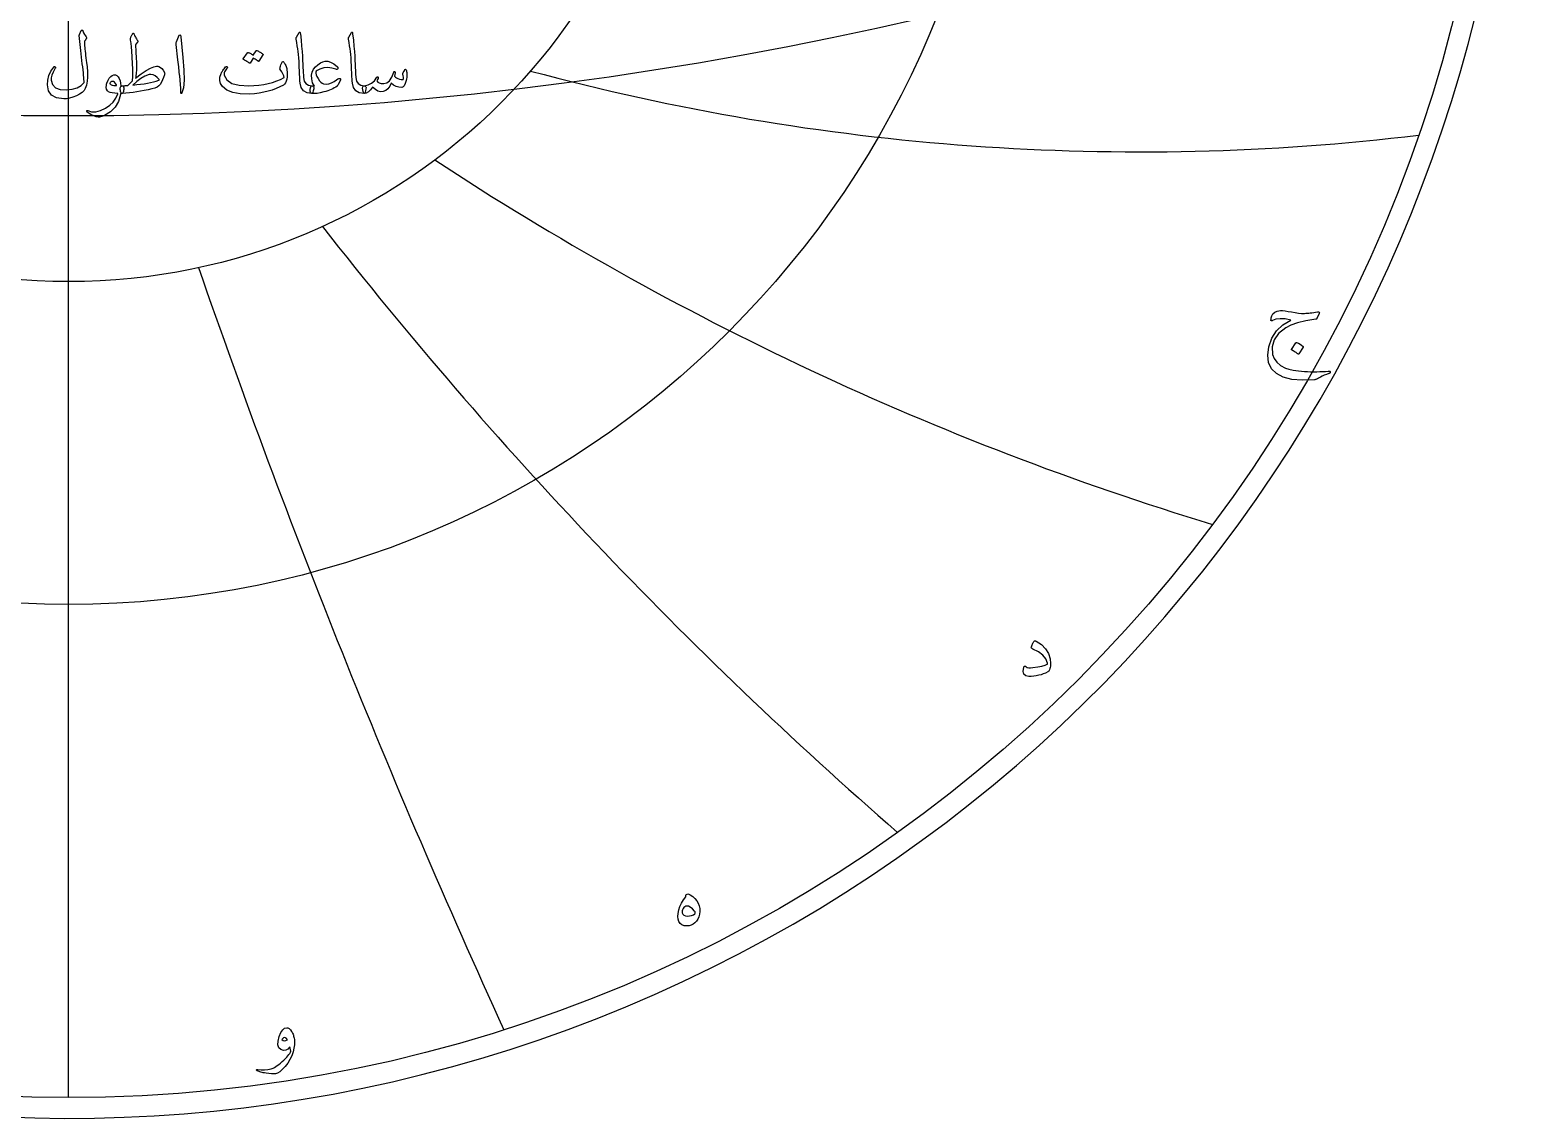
# Model space of a CAD drawing. Header units: millimetres. Extents: x -69 to 69, y -69 to 71.
# Drawn here: x -1.9 to 68.9, y -68.9 to -17.1 of the extents above; entities that cross this region are included whole.
import ezdxf

# ---------------------------------------------------------------- set-up
doc = ezdxf.new("R2010")
doc.units = ezdxf.units.MM
for name, color, linetype in [('CUT_OUTER', 1, 'Continuous'), ('ENGRAVE', 7, 'Continuous'), ('ENGRAVE_FINE', 8, 'Continuous'), ('TEXT', 5, 'Continuous')]:
    doc.layers.add(name, color=color, linetype=linetype)

msp = doc.modelspace()

# ---------------------------------------------------------------- linework, layer by layer
at = {"layer": 'CUT_OUTER'}
msp.add_arc((-0.0002, -0.0002), 68.9324, 142.382592, 87.802872, dxfattribs=at)
at = {"layer": 'ENGRAVE'}
for points in [[(0, -67.95), (0, 67.95)], [(0, -67.95), (0, -29.1157)]]:
    msp.add_lwpolyline(points, dxfattribs=at)
for radius in [67.95, 44.4794, 29.1157]:
    msp.add_circle((0, 0), radius, dxfattribs=at)
for centre, radius, start, end in [((50.9761, 88.2932), 111.2325, 254.890012, 276.848499), ((95.864, 95.864), 142.6822, 236.651368, 253.120233), ((175.7765, 101.4846), 207.7858, 218.017817, 228.99706), ((391.6566, 104.9441), 407.9051, 199.088471, 204.578093)]:
    msp.add_arc(centre, radius, start, end, dxfattribs=at)
at = {"layer": 'ENGRAVE_FINE'}
msp.add_arc((0, 158.3193), 179.5349, 247.925664, 292.074336, dxfattribs=at)
at = {"layer": 'TEXT'}
for points in [[(0.5947, -17.1715), (0.6018, -17.1592), (0.6108, -17.1504), (0.6219, -17.1451), (0.6349, -17.1434), (0.648, -17.1457), (0.659, -17.1524), (0.6681, -17.1637), (0.6751, -17.1796), (0.7125, -17.2717), (0.7525, -17.3514), (0.7949, -17.4184), (0.8399, -17.4729), (0.8532, -17.4925), (0.857, -17.5151), (0.8512, -17.5407), (0.8359, -17.5694), (0.8261, -17.5832), (0.8168, -17.5965), (0.808, -17.6093), (0.7997, -17.6216), (0.7919, -17.6332), (0.7846, -17.6437), (0.7778, -17.6532), (0.7716, -17.6618), (0.761, -17.6774), (0.7535, -17.6959), (0.749, -17.7175), (0.7475, -17.7422), (0.7522, -17.8116), (0.7585, -17.8873), (0.7663, -17.9693), (0.7756, -18.0576), (0.7861, -18.1522), (0.7977, -18.253), (0.8102, -18.3601), (0.8238, -18.4735), (0.839, -18.5867), (0.8524, -18.693), (0.8641, -18.7926), (0.874, -18.8854), (0.8824, -18.9717), (0.8896, -19.0517), (0.8955, -19.1254), (0.9002, -19.1929), (0.9054, -19.3925), (0.8891, -19.5816), (0.8512, -19.7602), (0.7917, -19.9282), (0.7336, -20.027), (0.644, -20.1181), (0.5227, -20.2018), (0.3697, -20.2779), (0.2039, -20.3409), (0.0482, -20.3854), (-0.0974, -20.4112), (-0.2331, -20.4185), (-0.5726, -20.3718), (-0.8158, -20.2437), (-0.9624, -20.0342), (-1.0127, -19.7434), (-0.9951, -19.5266), (-0.9383, -19.3144), (-0.8424, -19.1067), (-0.7073, -18.9035), (-0.697, -18.8917), (-0.6862, -18.8844), (-0.6749, -18.8817), (-0.6631, -18.8834), (-0.6505, -18.8882), (-0.641, -18.8945), (-0.6344, -18.9023), (-0.6309, -18.9116), (-0.6284, -18.9254), (-0.6289, -18.9387), (-0.6324, -18.9515), (-0.6389, -18.9638), (-0.7311, -19.1434), (-0.7947, -19.2963), (-0.8296, -19.4227), (-0.8359, -19.5224), (-0.7688, -19.7371), (-0.6239, -19.8871), (-0.4011, -19.9722), (-0.1005, -19.9925), (0.1705, -19.9632), (0.4009, -19.8951), (0.5905, -19.7883), (0.7394, -19.6429), (0.7363, -19.5727), (0.7309, -19.4907), (0.7232, -19.3969), (0.7133, -19.2913), (0.7009, -19.1736), (0.6857, -19.0437), (0.6677, -18.9014), (0.647, -18.7468), (0.6274, -18.5873), (0.6088, -18.4303), (0.5912, -18.2759), (0.5747, -18.1239), (0.5593, -17.9745), (0.5455, -17.8275), (0.5332, -17.6831), (0.5224, -17.5412), (0.5063, -17.4046), (0.5071, -17.389), (0.5094, -17.3745), (0.5131, -17.3609), (0.5184, -17.3483)], [(3.0461, -17.3162), (3.0556, -17.3059), (3.0641, -17.2991), (3.0717, -17.2958), (3.0782, -17.2961), (3.086, -17.2996), (3.0933, -17.3061), (3.1001, -17.3157), (3.1063, -17.3282), (3.1318, -17.3825), (3.1561, -17.4327), (3.179, -17.4789), (3.2008, -17.5211), (3.2215, -17.5588), (3.2415, -17.5915), (3.2607, -17.6191), (3.2791, -17.6417), (3.2927, -17.6603), (3.2972, -17.6799), (3.2927, -17.7005), (3.2791, -17.7221), (3.1988, -17.8225), (3.1885, -17.8399), (3.1817, -17.8597), (3.1784, -17.882), (3.1787, -17.9069), (3.1917, -18.0965), (3.2028, -18.2636), (3.2118, -18.408), (3.2189, -18.5298), (3.2241, -18.6292), (3.2279, -18.7066), (3.2302, -18.7619), (3.2309, -18.795), (3.23, -18.893), (3.2274, -18.9859), (3.223, -19.0738), (3.2168, -19.1567), (3.2092, -19.2345), (3.2003, -19.3074), (3.1901, -19.3752), (3.1787, -19.438), (3.4517, -19.229), (3.688, -19.0683), (3.8877, -18.9558), (4.0507, -18.8915), (4.1233, -18.8744), (4.1883, -18.8673), (4.2458, -18.8704), (4.2958, -18.8834), (4.3664, -18.9201), (4.4335, -18.9779), (4.497, -19.0567), (4.557, -19.1567), (4.5663, -19.1805), (4.5701, -19.2079), (4.5683, -19.2388), (4.5611, -19.2732), (4.5211, -19.3968), (4.4736, -19.5143), (4.4186, -19.6258), (4.3561, -19.7313), (4.2953, -19.7991), (4.2094, -19.8579), (4.0984, -19.9076), (3.9623, -19.9483), (3.7801, -19.9886), (3.5991, -20.0252), (3.4194, -20.058), (3.241, -20.087), (3.064, -20.112), (2.8888, -20.1327), (2.7154, -20.1491), (2.5437, -20.1613), (2.5244, -20.1558), (2.5066, -20.1392), (2.4902, -20.1116), (2.4754, -20.0729), (2.4624, -20.0254), (2.4553, -19.9795), (2.4543, -19.935), (2.4594, -19.8921), (2.4707, -19.8547), (2.4885, -19.8268), (2.5128, -19.8084), (2.5437, -19.7997), (2.5848, -19.7974), (2.6236, -19.7946), (2.6602, -19.7914), (2.6944, -19.7876), (2.7265, -19.7838), (2.7562, -19.7806), (2.7837, -19.7778), (2.809, -19.7755), (3.034, -19.5585), (3.036, -19.5491), (3.038, -19.5369), (3.04, -19.522), (3.042, -19.5043), (3.0441, -19.4838), (3.0461, -19.4606), (3.0481, -19.4346), (3.0501, -19.4058), (3.0518, -19.3746), (3.0531, -19.341), (3.0538, -19.3052), (3.0541, -19.2672), (3.0541, -19.2271), (3.0541, -19.1853), (3.0541, -19.1417), (3.0541, -19.0964), (3.0536, -19.0452), (3.0521, -18.9839), (3.0496, -18.9126), (3.0461, -18.8312), (3.0415, -18.7403), (3.036, -18.6403), (3.0295, -18.5313), (3.0219, -18.4133), (3.0046, -18.1513), (2.9888, -17.9441), (2.9745, -17.7916), (2.9617, -17.6939), (2.9514, -17.6311), (2.9446, -17.5834), (2.9413, -17.5508), (2.9416, -17.5332), (2.9538, -17.5), (2.9662, -17.4689), (2.9789, -17.4398), (2.9918, -17.4126), (3.005, -17.387), (3.0184, -17.3624), (3.0321, -17.3388), (3.0461, -17.3162)], [(5.2281, -17.4689), (5.2666, -17.3945), (5.2975, -17.3684), (5.3208, -17.3905), (5.3366, -17.4609), (5.4291, -18.4454), (5.4841, -19.0497), (5.4964, -19.5324), (5.466, -19.8936), (5.3929, -20.1332), (5.3796, -20.1528), (5.3678, -20.1633), (5.3575, -20.1648), (5.3487, -20.1573), (5.3417, -20.1455), (5.3366, -20.1302), (5.3336, -20.1113), (5.3326, -20.089), (5.3326, -19.9149), (5.3246, -19.7303), (5.3085, -19.5352), (5.2844, -19.3295), (5.2791, -19.2757), (5.2633, -19.1306), (5.2369, -18.894), (5.2, -18.566), (5.1116, -17.8386), (5.1096, -17.7999), (5.1116, -17.7643), (5.1176, -17.7316), (5.1277, -17.702)], [(10.9666, -17.268), (10.9744, -17.2559), (10.9817, -17.2479), (10.9885, -17.2439), (10.9947, -17.2439), (11.0043, -17.2491), (11.0128, -17.265), (11.0204, -17.2913), (11.0269, -17.3282), (11.06, -17.6284), (11.0872, -17.9059), (11.1083, -18.1608), (11.1233, -18.3932), (11.133, -18.5918), (11.1419, -18.7699), (11.1501, -18.9274), (11.1575, -19.0643), (11.1639, -19.1805), (11.1691, -19.2762), (11.1729, -19.3513), (11.1756, -19.4058), (11.2112, -19.5691), (11.2901, -19.6891), (11.4122, -19.766), (11.5774, -19.7997), (11.6234, -19.8117), (11.6528, -19.8398), (11.6656, -19.884), (11.6618, -19.9443), (11.643, -20.0393), (11.6226, -20.1071), (11.6008, -20.1478), (11.5774, -20.1613), (11.3449, -20.1307), (11.1736, -20.0388), (11.0636, -19.8855), (11.0148, -19.6711), (11.0072, -19.5685), (11.0003, -19.4656), (10.9941, -19.3625), (10.9887, -19.2592), (10.9838, -19.1556), (10.9792, -19.0517), (10.9748, -18.9476), (10.9706, -18.8432), (10.9631, -18.6442), (10.9526, -18.465), (10.939, -18.3056), (10.9224, -18.1661), (10.9028, -18.0321), (10.8802, -17.8893), (10.8546, -17.7378), (10.826, -17.5774), (10.8222, -17.5485), (10.823, -17.5221), (10.8282, -17.4983), (10.838, -17.4769)], [(13.4541, -17.268), (13.4619, -17.2559), (13.4692, -17.2479), (13.476, -17.2439), (13.4822, -17.2439), (13.4918, -17.2491), (13.5003, -17.265), (13.5078, -17.2913), (13.5144, -17.3282), (13.5475, -17.6284), (13.5747, -17.9059), (13.5958, -18.1608), (13.6108, -18.3932), (13.6205, -18.5918), (13.6294, -18.7699), (13.6376, -18.9274), (13.645, -19.0643), (13.6514, -19.1805), (13.6565, -19.2762), (13.6604, -19.3513), (13.6631, -19.4058), (13.6987, -19.5691), (13.7776, -19.6891), (13.8997, -19.766), (14.0649, -19.7997), (14.1109, -19.8117), (14.1403, -19.8398), (14.1531, -19.884), (14.1493, -19.9443), (14.1305, -20.0393), (14.1101, -20.1071), (14.0883, -20.1478), (14.0649, -20.1613), (13.8323, -20.1307), (13.6611, -20.0388), (13.551, -19.8855), (13.5023, -19.6711), (13.4947, -19.5685), (13.4878, -19.4656), (13.4816, -19.3625), (13.4762, -19.2592), (13.4713, -19.1556), (13.4667, -19.0517), (13.4623, -18.9476), (13.4581, -18.8432), (13.4506, -18.6442), (13.44, -18.465), (13.4265, -18.3056), (13.4099, -18.1661), (13.3903, -18.0321), (13.3677, -17.8893), (13.3421, -17.7378), (13.3135, -17.5774), (13.3097, -17.5485), (13.3104, -17.5221), (13.3157, -17.4983), (13.3255, -17.4769)], [(8.9252, -18.132), (8.9302, -18.1269), (8.9373, -18.1239), (8.9463, -18.1229), (8.9573, -18.1239), (8.9969, -18.1387), (9.0352, -18.1551), (9.0722, -18.1729), (9.108, -18.1922), (9.1428, -18.2133), (9.1769, -18.2364), (9.2101, -18.2616), (9.2427, -18.2887), (9.2489, -18.297), (9.2517, -18.3058), (9.2509, -18.315), (9.2467, -18.3248), (9.0538, -18.6303), (9.0485, -18.6343), (9.0407, -18.6343), (9.0304, -18.6303), (9.0176, -18.6222), (9.0088, -18.6148), (8.9945, -18.6046), (8.9747, -18.5917), (8.9493, -18.576), (8.9182, -18.5573), (8.881, -18.5353), (8.8378, -18.5101), (8.7886, -18.4816), (8.6359, -18.7187), (8.6288, -18.7259), (8.6198, -18.7277), (8.6087, -18.7239), (8.5957, -18.7146), (8.5844, -18.7066), (8.5665, -18.6946), (8.5422, -18.6785), (8.5113, -18.6584), (8.4734, -18.6343), (8.4279, -18.6061), (8.3749, -18.574), (8.3144, -18.5378), (8.3081, -18.5318), (8.3053, -18.5258), (8.3061, -18.5197), (8.3104, -18.5137), (8.5073, -18.2204), (8.5123, -18.2153), (8.5193, -18.2123), (8.5284, -18.2113), (8.5394, -18.2123), (8.5731, -18.2232), (8.6057, -18.2359), (8.6374, -18.2504), (8.668, -18.2666), (8.6976, -18.2843), (8.7263, -18.3032), (8.7539, -18.3235), (8.7805, -18.3449)], [(10.2352, -18.6664), (10.2622, -18.7003), (10.287, -18.7377), (10.3095, -18.7787), (10.3297, -18.8231), (10.3476, -18.8709), (10.3633, -18.9216), (10.3768, -18.9753), (10.3879, -19.0321), (10.4025, -19.1461), (10.406, -19.2592), (10.3985, -19.3712), (10.3799, -19.4822), (10.3518, -19.5811), (10.3156, -19.661), (10.2714, -19.7218), (10.2192, -19.7635), (10.0534, -19.8511), (9.8776, -19.9292), (9.6917, -19.9978), (9.4958, -20.0568), (9.2899, -20.1058), (9.0739, -20.1442), (8.8478, -20.1721), (8.6117, -20.1895), (8.1692, -20.1849), (7.806, -20.1231), (7.5222, -20.0041), (7.3178, -19.8278), (7.2339, -19.6899), (7.1952, -19.5415), (7.2017, -19.3825), (7.2535, -19.2129), (7.2709, -19.1764), (7.2912, -19.1391), (7.3141, -19.1011), (7.3399, -19.0622), (7.3684, -19.0227), (7.3997, -18.9824), (7.4337, -18.9413), (7.4705, -18.8995), (7.4828, -18.8877), (7.4956, -18.8804), (7.5089, -18.8776), (7.5227, -18.8794), (7.532, -18.8829), (7.5398, -18.8894), (7.5461, -18.899), (7.5509, -18.9116), (7.5531, -18.9234), (7.5519, -18.9347), (7.5471, -18.9455), (7.5388, -18.9558), (7.5044, -18.9967), (7.4735, -19.0391), (7.4461, -19.0831), (7.4223, -19.1286), (7.4059, -19.172), (7.3971, -19.2139), (7.3959, -19.2544), (7.4022, -19.2933), (7.5277, -19.5206), (7.7638, -19.6801), (8.1104, -19.7718), (8.5675, -19.7956), (8.8188, -19.786), (9.0583, -19.765), (9.286, -19.7327), (9.5019, -19.6891), (9.7062, -19.6343), (9.8992, -19.5681), (10.0809, -19.4906), (10.2513, -19.4018), (10.2347, -19.3189), (10.1971, -19.227), (10.1383, -19.126), (10.0584, -19.016), (10.0559, -19.0055), (10.0564, -18.9859), (10.0599, -18.9573), (10.0665, -18.9196), (10.0682, -18.9158), (10.0695, -18.9126), (10.0702, -18.9098), (10.0705, -18.9075), (10.0835, -18.8563), (10.1026, -18.799), (10.1277, -18.7357), (10.1589, -18.6664), (10.1727, -18.6453), (10.19, -18.6383), (10.2109, -18.6453), (10.2352, -18.6664)], [(12.9317, -19.5063), (12.8232, -19.7474), (12.8094, -19.7713), (12.7961, -19.7906), (12.7833, -19.8054), (12.7709, -19.8157), (12.7084, -19.8585), (12.6413, -19.8986), (12.5698, -19.9359), (12.4937, -19.9704), (12.4133, -20.0027), (12.3289, -20.0332), (12.2405, -20.062), (12.1481, -20.089), (11.9753, -20.1312), (11.8226, -20.1573), (11.69, -20.1673), (11.5774, -20.1613), (11.5345, -20.1417), (11.5061, -20.1031), (11.4923, -20.0453), (11.493, -19.9684), (11.5033, -19.8991), (11.5182, -19.8479), (11.5375, -19.8147), (11.5614, -19.7997), (11.5654, -19.7997), (11.5694, -19.7997), (11.5734, -19.7997), (11.5774, -19.7997), (11.6073, -19.8027), (11.6367, -19.8037), (11.6656, -19.8027), (11.694, -19.7997), (11.6453, -19.7276), (11.6076, -19.648), (11.581, -19.5608), (11.5654, -19.4661), (11.5631, -19.2966), (11.5925, -19.1456), (11.6535, -19.0133), (11.7462, -18.8995), (11.8655, -18.7933), (11.9823, -18.7116), (12.0966, -18.6546), (12.2083, -18.6222), (12.3289, -18.6225), (12.4655, -18.6674), (12.6182, -18.7571), (12.787, -18.8915), (12.8061, -18.9123), (12.8152, -18.9347), (12.8141, -18.9585), (12.8031, -18.9839), (12.7873, -19.0035), (12.7679, -19.014), (12.7451, -19.0155), (12.7187, -19.008), (12.5296, -18.9532), (12.34, -18.9337), (12.1498, -18.9492), (11.9592, -19), (11.8836, -19.0319), (11.8256, -19.0673), (11.7851, -19.1062), (11.7623, -19.1486), (11.7568, -19.2024), (11.7723, -19.2712), (11.809, -19.3551), (11.8668, -19.4541), (11.9371, -19.554), (12.0034, -19.6289), (12.0657, -19.6786), (12.124, -19.7032), (12.2508, -19.7158), (12.3781, -19.7012), (12.506, -19.6595), (12.6343, -19.5907), (12.7509, -19.5103), (12.8111, -19.4721), (12.8594, -19.45), (12.8955, -19.444), (12.9196, -19.4541), (12.9294, -19.4664), (12.9347, -19.4792), (12.9355, -19.4925), (12.9317, -19.5063)], [(16.0139, -19.016), (16.0227, -19.01), (16.033, -19.012), (16.0448, -19.0221), (16.0581, -19.0401), (16.0724, -19.0708), (16.0832, -19.1145), (16.0905, -19.1713), (16.0943, -19.2411), (16.0955, -19.3204), (16.0913, -19.3978), (16.0815, -19.4731), (16.0662, -19.5465), (16.0215, -19.6891), (15.9717, -19.7916), (15.917, -19.8539), (15.8572, -19.876), (15.7158, -19.8677), (15.5849, -19.8308), (15.4646, -19.7652), (15.3549, -19.6711), (15.2795, -19.8195), (15.1901, -19.9353), (15.0866, -20.0184), (14.9691, -20.0689), (14.8458, -20.0799), (14.7209, -20.0488), (14.5946, -19.9755), (14.4668, -19.8599), (14.3633, -19.9918), (14.2618, -20.086), (14.1624, -20.1425), (14.0649, -20.1613), (14.0453, -20.1503), (14.0267, -20.1171), (14.0092, -20.0619), (13.9926, -19.9845), (13.9866, -19.9082), (13.9966, -19.8519), (14.0227, -19.8157), (14.0649, -19.7997), (14.2503, -19.7577), (14.4125, -19.6761), (14.5517, -19.5548), (14.6677, -19.3938), (14.674, -19.385), (14.6808, -19.3787), (14.688, -19.3749), (14.6958, -19.3737), (14.7054, -19.3747), (14.7139, -19.3777), (14.7214, -19.3827), (14.728, -19.3898), (14.7317, -19.4114), (14.723, -19.448), (14.7016, -19.4998), (14.6677, -19.5666), (14.7122, -19.6181), (14.7812, -19.656), (14.8749, -19.6804), (14.9932, -19.6912), (15.1406, -19.6603), (15.2695, -19.5595), (15.3797, -19.389), (15.4714, -19.1486), (15.4759, -19.1363), (15.4815, -19.1275), (15.488, -19.1223), (15.4955, -19.1205), (15.5068, -19.1215), (15.5166, -19.1245), (15.5249, -19.1296), (15.5317, -19.1366), (15.5367, -19.1466), (15.5397, -19.1567), (15.5407, -19.1667), (15.5397, -19.1768), (15.4995, -19.3456), (15.5465, -19.3872), (15.603, -19.4239), (15.6691, -19.4556), (15.7447, -19.4822), (15.8183, -19.4995), (15.8743, -19.5033), (15.9127, -19.4935), (15.9335, -19.4701), (15.9403, -19.4345), (15.9366, -19.3837), (15.9222, -19.3179), (15.8974, -19.2371), (15.9016, -19.2142), (15.9225, -19.1697), (15.9599, -19.1037), (16.0139, -19.016)], [(2.4634, -20.2055), (2.3692, -20.5363), (2.2112, -20.8133), (1.9894, -21.0366), (1.7039, -21.2061), (1.6639, -21.2233), (1.6245, -21.2388), (1.5856, -21.2525), (1.5471, -21.2644), (1.5095, -21.2743), (1.4728, -21.282), (1.4371, -21.2874), (1.4025, -21.2905), (1.3161, -21.2782), (1.2015, -21.2333), (1.0589, -21.1557), (0.8881, -21.0454), (0.8698, -21.0296), (0.859, -21.0143), (0.8557, -20.9994), (0.86, -20.9851), (0.8695, -20.9741), (0.8821, -20.969), (0.8976, -20.9701), (0.9162, -20.9771), (1.0938, -21.0346), (1.293, -21.0343), (1.5137, -20.9763), (1.7561, -20.8605), (1.954, -20.7262), (2.1178, -20.5682), (2.2474, -20.3866), (2.3428, -20.1814), (2.3421, -20.1741), (2.3398, -20.1684), (2.336, -20.1641), (2.3308, -20.1613), (2.1924, -20.1533), (2.0746, -20.1372), (1.9774, -20.1131), (1.9008, -20.0809), (1.8415, -20.0312), (1.8043, -19.9624), (1.7893, -19.8745), (1.7963, -19.7675), (1.7986, -19.7533), (1.8013, -19.7389), (1.8046, -19.7242), (1.8083, -19.7092), (1.8126, -19.6938), (1.8174, -19.6776), (1.8227, -19.6606), (1.8284, -19.6429), (1.8757, -19.5281), (1.9329, -19.433), (2.0002, -19.3574), (2.0776, -19.3014), (2.1567, -19.2707), (2.2293, -19.2712), (2.2953, -19.3029), (2.3549, -19.3656), (2.4069, -19.4531), (2.4463, -19.5545), (2.4732, -19.6701), (2.4875, -19.7997), (2.4954, -19.7995), (2.5031, -19.7991), (2.5105, -19.7985), (2.5176, -19.7976), (2.5248, -19.7968), (2.5322, -19.7961), (2.5398, -19.7958), (2.5478, -19.7956), (2.5749, -19.8014), (2.596, -19.8187), (2.6111, -19.8476), (2.6201, -19.8881), (2.6239, -19.9325), (2.6231, -19.9775), (2.6178, -20.0229), (2.608, -20.0689), (2.5952, -20.1093), (2.5809, -20.1382), (2.5651, -20.1555), (2.5478, -20.1613), (2.4714, -20.1613), (2.4709, -20.1686), (2.4694, -20.1784), (2.4669, -20.1907), (2.4634, -20.2055)], [(2.2705, -19.7554), (2.2283, -19.6819), (2.1821, -19.6299), (2.1318, -19.5995), (2.0776, -19.5907), (2.0452, -19.5992), (2.0163, -19.6128), (1.9909, -19.6314), (1.9691, -19.655), (1.9621, -19.6675), (1.9611, -19.6811), (1.9661, -19.6957), (1.9771, -19.7112), (2.0186, -19.7477), (2.0786, -19.7725), (2.1572, -19.7858), (2.2544, -19.7876), (2.2645, -19.7856), (2.2705, -19.7796), (2.2725, -19.7695), (2.2705, -19.7554)], [(3.91, -19.2531), (3.8897, -19.2539), (3.8689, -19.2561), (3.8475, -19.2599), (3.8257, -19.2652), (3.6282, -19.3428), (3.4338, -19.451), (3.2425, -19.5899), (3.0541, -19.7595), (3.2422, -19.7419), (3.4208, -19.7213), (3.5898, -19.6977), (3.7493, -19.6711), (3.8992, -19.6412), (4.0396, -19.6078), (4.1705, -19.5708), (4.2918, -19.5304), (4.3031, -19.5256), (4.3089, -19.5194), (4.3091, -19.5116), (4.3039, -19.5023), (4.2175, -19.3963), (4.123, -19.3194), (4.0206, -19.2717), (3.91, -19.2531)], [(59.5048, -30.6393), (59.4019, -30.8707), (59.3926, -30.886), (59.3816, -30.8975), (59.369, -30.9053), (59.3548, -30.9093), (58.8793, -30.9843), (58.4814, -31.0765), (58.1613, -31.1858), (57.9188, -31.3123), (57.5789, -31.5895), (57.3605, -31.8941), (57.2638, -32.2261), (57.2887, -32.5853), (57.3643, -32.7798), (57.4923, -32.9518), (57.6729, -33.1013), (57.906, -33.2283), (58.0697, -33.2851), (58.2735, -33.3312), (58.5176, -33.3665), (58.8018, -33.3912), (58.9529, -33.3984), (59.1019, -33.403), (59.2487, -33.4048), (59.3934, -33.404), (59.5354, -33.4008), (59.6741, -33.3955), (59.8097, -33.388), (59.942, -33.3783), (59.9731, -33.3762), (59.9978, -33.3783), (60.016, -33.3848), (60.0278, -33.3955), (60.0342, -33.4086), (60.0363, -33.4223), (60.0342, -33.4365), (60.0278, -33.4512), (60.0231, -33.4591), (60.0176, -33.4657), (60.0113, -33.4709), (60.0042, -33.4748), (59.9965, -33.4781), (59.9886, -33.4817), (59.9805, -33.4856), (59.972, -33.4898), (59.8485, -33.5292), (59.7395, -33.5701), (59.6449, -33.6127), (59.5648, -33.6569), (59.5135, -33.6888), (59.4668, -33.7159), (59.4246, -33.7381), (59.3869, -33.7555), (59.3544, -33.7689), (59.3275, -33.7791), (59.3062, -33.7861), (59.2905, -33.7898), (58.7043, -33.8115), (58.206, -33.7695), (57.7956, -33.6636), (57.473, -33.4941), (57.24, -33.2615), (57.1023, -32.9711), (57.0599, -32.6228), (57.113, -32.2167), (57.2534, -31.8076), (57.473, -31.4591), (57.772, -31.1711), (58.1503, -30.9436), (57.8824, -30.8924), (57.6488, -30.8804), (57.4495, -30.9075), (57.2844, -30.9736), (57.27, -30.979), (57.2566, -30.9822), (57.2442, -30.9833), (57.233, -30.9822), (57.2236, -30.9787), (57.2169, -30.9726), (57.2129, -30.9637), (57.2116, -30.9522), (57.2175, -30.8989), (57.2266, -30.8461), (57.2389, -30.7939), (57.2544, -30.7422), (57.3091, -30.6417), (57.3959, -30.5675), (57.5148, -30.5195), (57.6659, -30.4978), (57.7616, -30.4986), (57.8813, -30.5096), (58.0252, -30.5308), (58.1932, -30.5621), (58.3665, -30.5935), (58.5264, -30.6146), (58.673, -30.6256), (58.8061, -30.6264), (58.8701, -30.6236), (58.9379, -30.6195), (59.0095, -30.614), (59.0847, -30.6071), (59.1638, -30.5987), (59.2466, -30.5884), (59.3331, -30.5762), (59.4234, -30.5621), (59.4751, -30.5605), (59.5059, -30.5728), (59.5158, -30.5991), (59.5048, -30.6393)], [(58.3989, -32.0281), (58.4043, -32.0227), (58.4118, -32.0195), (58.4214, -32.0184), (58.4332, -32.0195), (58.5165, -32.0533), (58.595, -32.0945), (58.6687, -32.1433), (58.7375, -32.1995), (58.7442, -32.2081), (58.7472, -32.2167), (58.7464, -32.2253), (58.7418, -32.2338), (58.5404, -32.5596), (58.5329, -32.5674), (58.5232, -32.5693), (58.5114, -32.5652), (58.4975, -32.5553), (58.4854, -32.5468), (58.4664, -32.5339), (58.4404, -32.5167), (58.4075, -32.4953), (58.367, -32.4696), (58.3185, -32.4396), (58.262, -32.4053), (58.1974, -32.3667), (58.1889, -32.3603), (58.1846, -32.3539), (58.1846, -32.3474), (58.1889, -32.341)], [(45.8126, -46.5025), (45.8296, -46.4514), (45.8464, -46.4055), (45.8629, -46.3646), (45.8791, -46.3289), (45.8947, -46.2979), (45.9096, -46.2715), (45.9237, -46.2497), (45.9369, -46.2324), (45.9576, -46.2158), (45.9809, -46.2089), (46.0068, -46.2115), (46.0355, -46.2239), (46.2892, -46.394), (46.4845, -46.5914), (46.6214, -46.8162), (46.6999, -47.0683), (46.7109, -47.1404), (46.7181, -47.2108), (46.7216, -47.2797), (46.7213, -47.3469), (46.7171, -47.412), (46.7085, -47.4744), (46.6956, -47.5342), (46.6785, -47.5912), (46.6632, -47.6218), (46.6431, -47.6491), (46.6182, -47.6732), (46.5885, -47.6941), (46.4861, -47.7442), (46.3806, -47.7873), (46.2718, -47.8235), (46.1598, -47.8527), (46.0452, -47.8755), (45.9284, -47.8924), (45.8094, -47.9033), (45.6883, -47.9084), (45.5447, -47.8843), (45.4568, -47.8034), (45.4247, -47.6657), (45.4483, -47.4712), (45.4563, -47.4501), (45.4676, -47.4337), (45.482, -47.4222), (45.4997, -47.4155), (45.515, -47.4174), (45.5308, -47.423), (45.5471, -47.4324), (45.564, -47.4455), (45.6162, -47.4736), (45.6872, -47.4894), (45.777, -47.4929), (45.8855, -47.4841), (46.121, -47.4498), (46.3131, -47.4112), (46.4617, -47.3683), (46.567, -47.3212), (46.5724, -47.3148), (46.5756, -47.304), (46.5767, -47.289), (46.5756, -47.2698), (46.503, -47.0672), (46.3624, -46.8883), (46.1537, -46.7329), (45.8769, -46.6011), (45.8407, -46.582), (45.818, -46.5593), (45.8086, -46.5328), (45.8126, -46.5025)], [(29.3934, -58.2797), (29.4301, -58.2628), (29.4716, -58.2593), (29.5179, -58.2693), (29.5691, -58.2926), (29.6964, -58.3778), (29.8038, -58.4747), (29.8914, -58.5835), (29.9592, -58.7041), (30.006, -58.8297), (30.031, -58.958), (30.0339, -59.089), (30.0149, -59.2227), (29.9803, -59.3446), (29.9324, -59.4531), (29.871, -59.5482), (29.7963, -59.6299), (29.7119, -59.6956), (29.6216, -59.7425), (29.5254, -59.7706), (29.4234, -59.78), (29.2899, -59.7703), (29.1812, -59.7328), (29.0971, -59.6674), (29.0376, -59.5742), (29.0019, -59.4609), (28.9894, -59.331), (28.9998, -59.1844), (29.0333, -59.0213), (29.0877, -58.8519), (29.1608, -58.6912), (29.2527, -58.539), (29.3633, -58.3954), (29.3671, -58.3887), (29.3698, -58.3772), (29.3714, -58.3609), (29.3719, -58.3397), (29.3733, -58.3167), (29.3773, -58.299), (29.384, -58.2867), (29.3934, -58.2797)], [(29.8006, -59.2013), (29.8185, -59.1788), (29.8209, -59.1499), (29.8078, -59.1145), (29.7791, -59.0727), (29.6797, -58.9645), (29.583, -58.8884), (29.489, -58.8444), (29.3976, -58.8327), (29.3542, -58.8404), (29.3141, -58.8637), (29.2771, -58.9026), (29.2433, -58.957), (29.2163, -59.0156), (29.1994, -59.0673), (29.1927, -59.1121), (29.1962, -59.1499), (29.2262, -59.2192), (29.2776, -59.2688), (29.3505, -59.2985), (29.4448, -59.3085), (29.549, -59.3018), (29.643, -59.2817), (29.7269, -59.2482), (29.8006, -59.2013)], [(10.025, -65.0373), (10.1032, -64.8556), (10.1878, -64.7265), (10.2789, -64.6499), (10.3764, -64.6258), (10.4375, -64.6365), (10.4965, -64.6686), (10.5533, -64.7222), (10.6079, -64.7972), (10.6342, -64.8406), (10.6572, -64.8851), (10.677, -64.9307), (10.6936, -64.9773), (10.7078, -65.0252), (10.7204, -65.0748), (10.7314, -65.126), (10.7408, -65.1787), (10.7496, -65.2963), (10.7419, -65.4349), (10.7175, -65.5943), (10.6765, -65.7746), (10.6159, -65.9613), (10.5329, -66.14), (10.4273, -66.3106), (10.2993, -66.4732), (10.1651, -66.615), (10.0453, -66.7186), (9.94, -66.7843), (9.8492, -66.8119), (9.7565, -66.8167), (9.6499, -66.814), (9.5293, -66.8038), (9.3948, -66.7862), (9.3267, -66.775), (9.2636, -66.7631), (9.2056, -66.7504), (9.1527, -66.7369), (9.1046, -66.7231), (9.061, -66.7095), (9.0221, -66.6963), (8.9876, -66.6833), (8.9673, -66.672), (8.9533, -66.6597), (8.9458, -66.6463), (8.9448, -66.6318), (8.9515, -66.6174), (8.963, -66.6083), (8.9793, -66.6045), (9.0005, -66.6061), (9.1658, -66.6222), (9.3273, -66.6233), (9.4851, -66.6093), (9.6392, -66.5804), (9.6867, -66.5657), (9.7394, -66.5429), (9.7971, -66.5121), (9.8599, -66.4732), (9.9278, -66.4264), (10.0008, -66.3714), (10.0789, -66.3085), (10.1621, -66.2375), (10.2436, -66.1641), (10.3164, -66.0939), (10.3807, -66.0269), (10.4365, -65.9632), (10.4833, -65.9023), (10.5211, -65.8442), (10.5498, -65.7888), (10.5693, -65.736), (10.5581, -65.6561), (10.5458, -65.5967), (10.5324, -65.5576), (10.5179, -65.5388), (10.4308, -65.6414), (10.3325, -65.6963), (10.2229, -65.7036), (10.1021, -65.6631), (10.0024, -65.5758), (9.9564, -65.4424), (9.9639, -65.2629), (10.025, -65.0373)], [(10.415, -65.1959), (10.3518, -65.1193), (10.2864, -65.0909), (10.2189, -65.1107), (10.1493, -65.1787), (10.2061, -65.2248), (10.2693, -65.243), (10.3389, -65.2334), (10.415, -65.1959)]]:
    msp.add_lwpolyline(points, close=True, dxfattribs=at)

doc.saveas('drawing.dxf')
